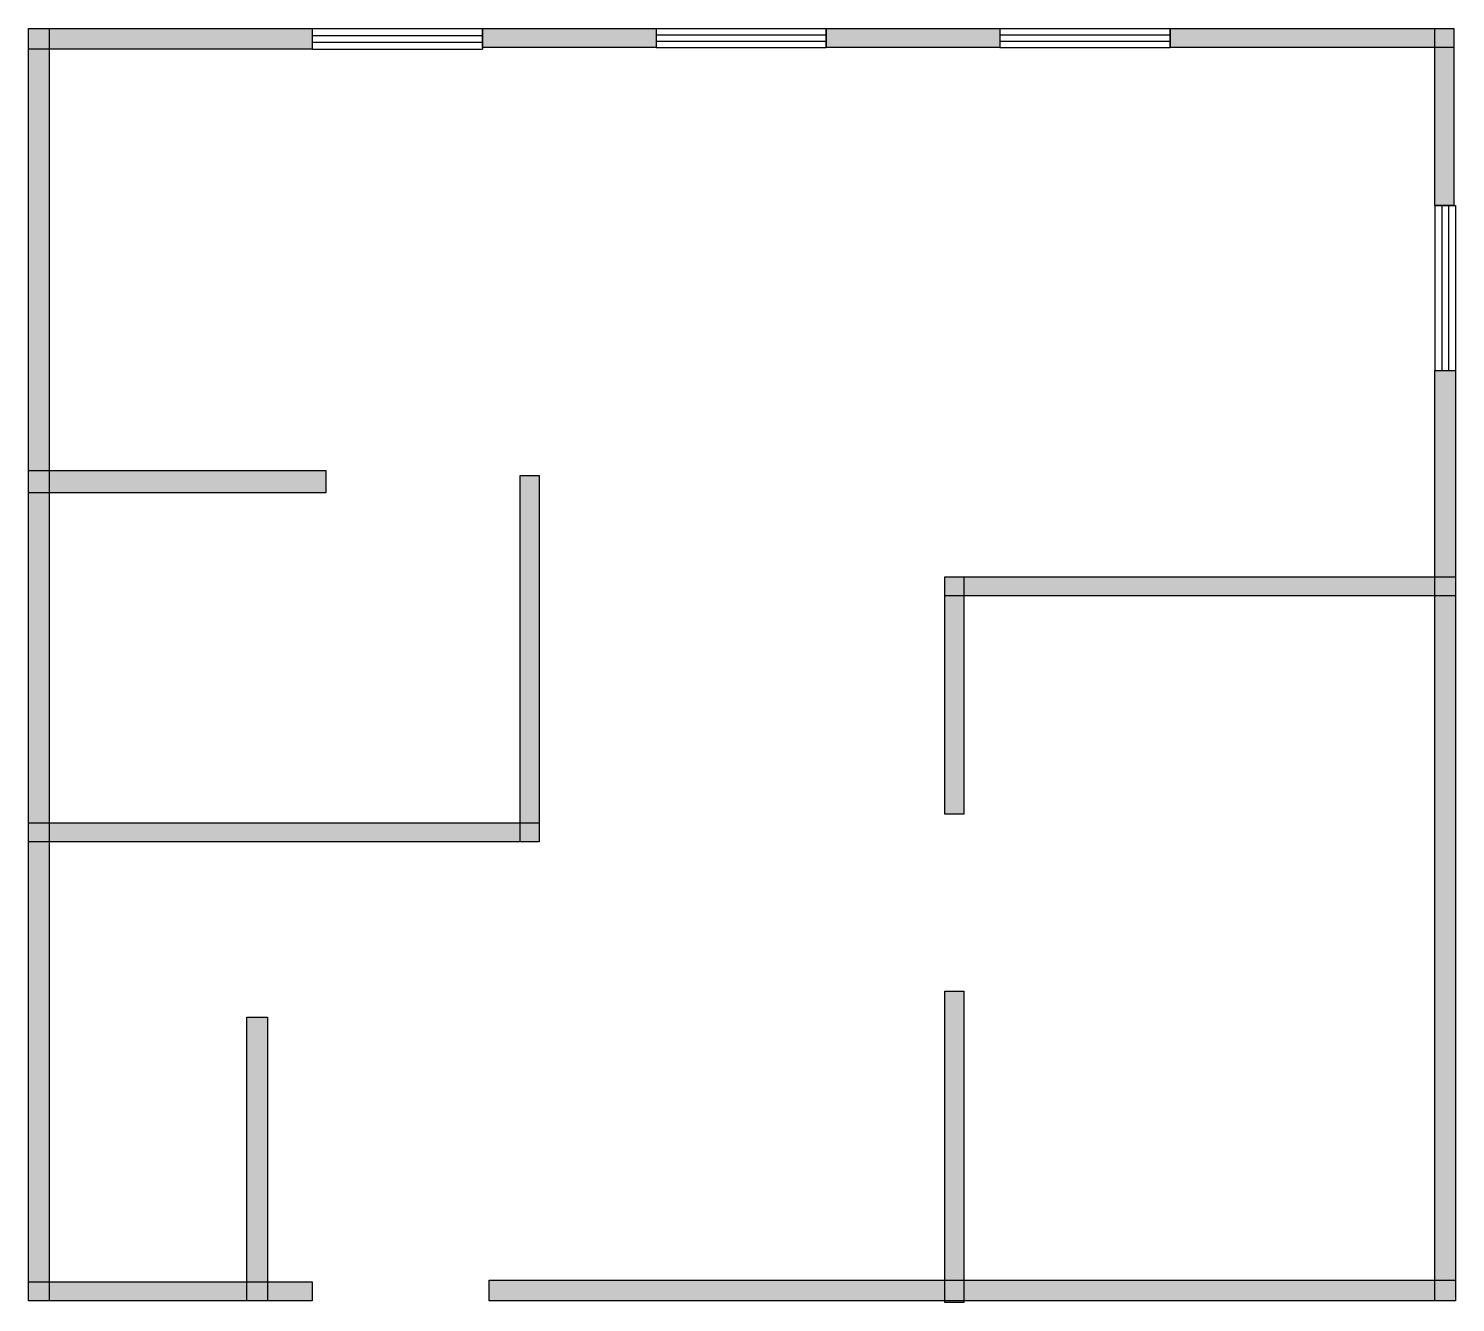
# Model space of a CAD drawing. Header units: millimetres. Extents: x 9 to 7313, y 0 to 6521.
import ezdxf

# ---------------------------------------------------------------- set-up
doc = ezdxf.new("R2010")
doc.units = ezdxf.units.MM
doc.layers.add('WALL', color=7, linetype='Continuous')
doc.layers.add('WINDOW', color=5, linetype='Continuous')

msp = doc.modelspace()

# ---------------------------------------------------------------- hatches: boundary and pattern name
at = {"layer": 'WALL'}
h = msp.add_hatch(color=256, dxfattribs=at)
h.dxf.hatch_style = 1
h.paths.add_polyline_path([(8.8, 6520.8), (1460.8, 6520.8), (1460.8, 6415.2), (8.8, 6415.2)])
h = msp.add_hatch(color=256, dxfattribs=at)
h.dxf.hatch_style = 1
h.paths.add_polyline_path([(8.8, 6520.8), (114.4, 6520.8), (114.4, 8.8), (8.8, 8.8)])
h = msp.add_hatch(color=256, dxfattribs=at)
h.dxf.hatch_style = 1
h.paths.add_polyline_path([(2332, 6520.8), (3220.8, 6520.8), (3220.8, 6424), (2332, 6424)])
h = msp.add_hatch(color=256, dxfattribs=at)
h.dxf.hatch_style = 1
h.paths.add_polyline_path([(4092, 6520.8), (4980.8, 6520.8), (4980.8, 6424), (4092, 6424)])
h = msp.add_hatch(color=256, dxfattribs=at)
h.dxf.hatch_style = 1
h.paths.add_polyline_path([(5852, 6520.8), (7304, 6520.8), (7304, 6424), (5852, 6424)])
h = msp.add_hatch(color=256, dxfattribs=at)
h.dxf.hatch_style = 1
h.paths.add_polyline_path([(7207.2, 6520.8), (7304, 6520.8), (7304, 5614.4), (7207.2, 5614.4)])
h = msp.add_hatch(color=256, dxfattribs=at)
h.dxf.hatch_style = 1
h.paths.add_polyline_path([(7207.2, 4769.6), (7312.8, 4769.6), (7312.8, 8.8), (7207.2, 8.8)])
h = msp.add_hatch(color=256, dxfattribs=at)
h.dxf.hatch_style = 1
h.paths.add_polyline_path([(8.8, 4259.2), (1531.2, 4259.2), (1531.2, 4144.8), (8.8, 4144.8)])
h = msp.add_hatch(color=256, dxfattribs=at)
h.dxf.hatch_style = 1
h.paths.add_polyline_path([(2525.6, 4232.8), (2622.4, 4232.8), (2622.4, 2358.4), (2525.6, 2358.4)])
h = msp.add_hatch(color=256, dxfattribs=at)
h.dxf.hatch_style = 1
h.paths.add_polyline_path([(4699.2, 3713.6), (7312.8, 3713.6), (7312.8, 3616.8), (4699.2, 3616.8)])
h = msp.add_hatch(color=256, dxfattribs=at)
h.dxf.hatch_style = 1
h.paths.add_polyline_path([(4699.2, 3713.6), (4796, 3713.6), (4796, 2499.2), (4699.2, 2499.2)])
h = msp.add_hatch(color=256, dxfattribs=at)
h.dxf.hatch_style = 1
h.paths.add_polyline_path([(8.8, 2455.2), (2622.4, 2455.2), (2622.4, 2358.4), (8.8, 2358.4)])
h = msp.add_hatch(color=256, dxfattribs=at)
h.dxf.hatch_style = 1
h.paths.add_polyline_path([(4699.2, 1592.8), (4796, 1592.8), (4796, 0), (4699.2, 0)])
h = msp.add_hatch(color=256, dxfattribs=at)
h.dxf.hatch_style = 1
h.paths.add_polyline_path([(1126.4, 1460.8), (1232, 1460.8), (1232, 8.8), (1126.4, 8.8)])
h = msp.add_hatch(color=256, dxfattribs=at)
h.dxf.hatch_style = 1
h.paths.add_polyline_path([(8.8, 105.6), (1460.8, 105.6), (1460.8, 8.8), (8.8, 8.8)])
h = msp.add_hatch(color=256, dxfattribs=at)
h.dxf.hatch_style = 1
h.paths.add_polyline_path([(2367.2, 114.4), (7312.8, 114.4), (7312.8, 8.8), (2367.2, 8.8)])

# ---------------------------------------------------------------- linework, layer by layer
for points in [[(8.8, 6520.8), (1460.8, 6520.8), (1460.8, 6415.2), (8.8, 6415.2)], [(8.8, 6520.8), (114.4, 6520.8), (114.4, 8.8), (8.8, 8.8)], [(2332, 6520.8), (3220.8, 6520.8), (3220.8, 6424), (2332, 6424)], [(4092, 6520.8), (4980.8, 6520.8), (4980.8, 6424), (4092, 6424)], [(5852, 6520.8), (7304, 6520.8), (7304, 6424), (5852, 6424)], [(7207.2, 6520.8), (7304, 6520.8), (7304, 5614.4), (7207.2, 5614.4)], [(7207.2, 4769.6), (7312.8, 4769.6), (7312.8, 8.8), (7207.2, 8.8)], [(8.8, 4259.2), (1531.2, 4259.2), (1531.2, 4144.8), (8.8, 4144.8)], [(2525.6, 4232.8), (2622.4, 4232.8), (2622.4, 2358.4), (2525.6, 2358.4)], [(4699.2, 3713.6), (7312.8, 3713.6), (7312.8, 3616.8), (4699.2, 3616.8)], [(4699.2, 3713.6), (4796, 3713.6), (4796, 2499.2), (4699.2, 2499.2)], [(8.8, 2455.2), (2622.4, 2455.2), (2622.4, 2358.4), (8.8, 2358.4)], [(4699.2, 1592.8), (4796, 1592.8), (4796, 0), (4699.2, 0)], [(1126.4, 1460.8), (1232, 1460.8), (1232, 8.8), (1126.4, 8.8)], [(8.8, 105.6), (1460.8, 105.6), (1460.8, 8.8), (8.8, 8.8)], [(2367.2, 114.4), (7312.8, 114.4), (7312.8, 8.8), (2367.2, 8.8)]]:
    msp.add_lwpolyline(points, close=True, dxfattribs=at)
at = {"layer": 'WINDOW'}
for p, q in [((1460.8, 6520.8), (2332, 6520.8)), ((1460.8, 6520.8), (1460.8, 6415.2)), ((2332, 6520.8), (2332, 6415.2)), ((3220.8, 6520.8), (4092, 6520.8)), ((3220.8, 6520.8), (3220.8, 6424)), ((4092, 6520.8), (4092, 6424)), ((4980.8, 6520.8), (5852, 6520.8)), ((4980.8, 6520.8), (4980.8, 6424)), ((5852, 6520.8), (5852, 6424)), ((1460.8, 6485.6), (2332, 6485.6)), ((1460.8, 6450.4), (2332, 6450.4)), ((3220.8, 6488.5), (4092, 6488.5)), ((3220.8, 6456.3), (4092, 6456.3)), ((4980.8, 6488.5), (5852, 6488.5)), ((4980.8, 6456.3), (5852, 6456.3)), ((1460.8, 6415.2), (2332, 6415.2)), ((3220.8, 6424), (4092, 6424)), ((4980.8, 6424), (5852, 6424)), ((7207.2, 5614.4), (7207.2, 4769.6)), ((7207.2, 5614.4), (7312.8, 5614.4)), ((7242.4, 5614.4), (7242.4, 4769.6)), ((7277.6, 5614.4), (7277.6, 4769.6)), ((7312.8, 5614.4), (7312.8, 4769.6)), ((7207.2, 4769.6), (7312.8, 4769.6))]:
    msp.add_line(p, q, dxfattribs=at)

doc.saveas('drawing.dxf')
